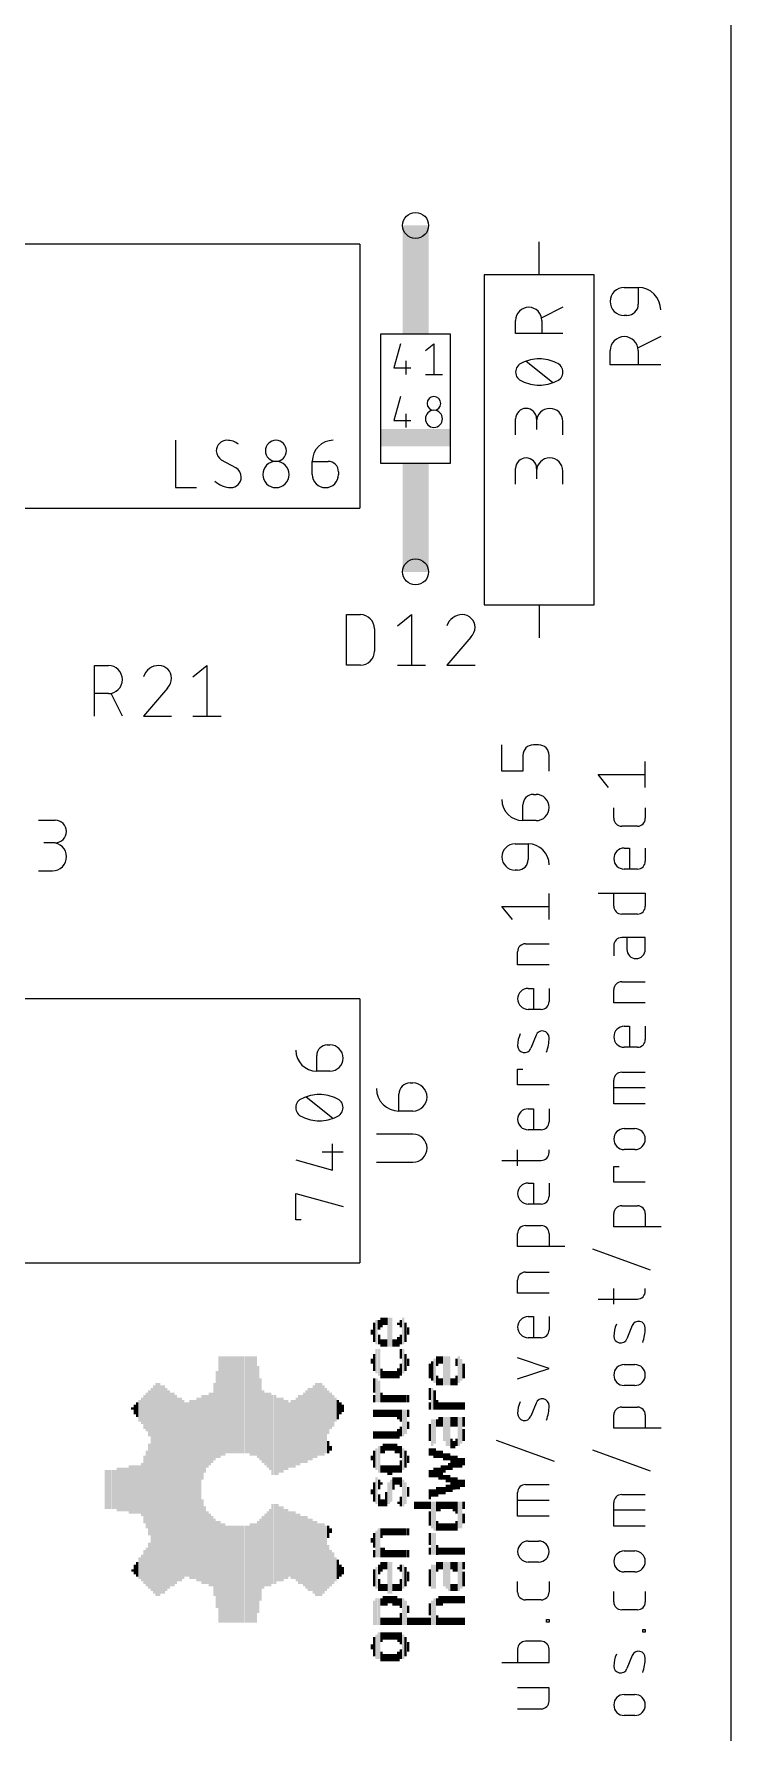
# Model space of a CAD drawing. Extents: x -7 to 100, y -12 to 128.
# Drawn here: x 83.89 to 100, y 20.33 to 59.54 of the extents above; entities that cross this region are included whole.
import ezdxf

# ---------------------------------------------------------------- set-up
doc = ezdxf.new("R2010")
doc.units = 0
for name, color, linetype in [('20', 30, 'CONTINUOUS'), ('21', 253, 'CONTINUOUS'), ('25', 253, 'CONTINUOUS'), ('51', 253, 'CONTINUOUS')]:
    doc.layers.add(name, color=color, linetype=linetype)

# ---------------------------------------------------------------- blocks, each defined once
blk = doc.blocks.new('RECT')
blk.add_solid([(-0.5, -0.5), (0.5, -0.5), (-0.5, 0.5), (0.5, 0.5)])

msp = doc.modelspace()

# ---------------------------------------------------------------- linework, layer by layer
at = {"layer": '20'}
msp.add_line((100, 0), (100, 100), dxfattribs=at)
at = {"layer": '21'}
for p, q in [((91.422, 54.688), (72.118, 54.688)), ((91.422, 54.688), (91.422, 48.592)), ((95.5675, 53.975), (95.5675, 54.737)), ((94.2975, 53.975), (94.2975, 46.355)), ((96.8375, 53.975), (94.2975, 53.975)), ((96.8375, 46.355), (96.8375, 53.975)), ((96.1136, 53.2266), (95.6282, 52.9839)), ((91.91, 49.6175), (91.91, 52.6175)), ((91.91, 52.6175), (93.51, 52.6175)), ((93.51, 52.6175), (93.51, 49.6175)), ((95.0214, 52.6199), (95.0214, 52.9233)), ((96.1136, 52.6199), (95.0214, 52.6199)), ((95.6282, 52.9233), (95.6282, 52.6199)), ((92.3632, 52.3843), (92.2052, 51.8312)), ((92.9367, 52.2263), (93.1343, 52.3843)), ((93.1343, 52.3843), (93.1343, 51.6731)), ((92.2052, 51.8312), (92.6003, 51.8312)), ((92.4818, 51.9892), (92.4818, 51.6731)), ((95.8709, 51.4893), (95.2641, 51.9748)), ((92.9367, 51.6731), (93.3318, 51.6731)), ((92.3632, 51.1651), (92.2052, 50.612)), ((92.2052, 50.612), (92.6003, 50.612)), ((92.4818, 50.77), (92.4818, 50.4539)), ((95.0214, 50.2857), (95.0214, 50.6497)), ((95.5068, 50.6497), (95.5068, 50.407)), ((96.1136, 50.2857), (96.1136, 50.589)), ((87.1633, 50.1555), (87.1633, 49.0633)), ((88.56, 49.5184), (88.2263, 49.7004)), ((90.3225, 49.6701), (90.6865, 49.6701)), ((90.3225, 49.3667), (90.3225, 49.6701)), ((90.9292, 49.4273), (90.9292, 49.3667)), ((93.51, 49.6175), (91.91, 49.6175)), ((95.0214, 49.1427), (95.0214, 49.5067)), ((95.5068, 49.5067), (95.5068, 49.264)), ((96.1136, 49.1427), (96.1136, 49.446)), ((87.1633, 49.0633), (87.6487, 49.0633)), ((72.118, 48.592), (91.422, 48.592)), ((94.2975, 46.355), (96.8375, 46.355)), ((95.5675, 46.355), (95.5675, 45.593)), ((94.7039, 42.516), (94.7039, 43.1228)), ((95.1893, 42.8801), (95.1893, 42.516)), ((95.5534, 43.1228), (95.432, 43.1228)), ((95.7961, 42.516), (95.7961, 42.8801)), ((95.1893, 42.516), (94.7039, 42.516)), ((97.1691, 42.135), (96.9264, 42.4384)), ((96.9264, 42.4384), (98.0186, 42.4384)), ((98.0186, 42.135), (98.0186, 42.7418)), ((95.432, 41.9798), (95.4927, 41.9798)), ((95.1893, 41.373), (95.1893, 41.7371)), ((97.2905, 41.427), (97.2905, 41.6697)), ((98.0186, 41.6697), (98.0186, 41.427)), ((95.4927, 41.373), (95.1893, 41.373)), ((97.8366, 41.245), (97.4725, 41.245)), ((95.0073, 40.8368), (95.3107, 40.8368)), ((95.3107, 40.8368), (95.3107, 40.4727)), ((97.5332, 40.738), (97.6545, 40.738)), ((97.6545, 40.738), (97.6545, 40.2526)), ((98.0186, 40.738), (98.0186, 40.4346)), ((95.068, 40.23), (95.0073, 40.23)), ((97.8366, 40.2526), (97.5332, 40.2526)), ((95.7961, 39.087), (95.7961, 39.6938)), ((96.9264, 39.7012), (98.0186, 39.7012)), ((97.2905, 39.3978), (97.2905, 39.7012)), ((98.0186, 39.7012), (98.0186, 39.3978)), ((94.9466, 39.087), (94.7039, 39.3904)), ((94.7039, 39.3904), (95.7961, 39.3904)), ((97.8366, 39.2158), (97.4725, 39.2158)), ((95.25, 38.5282), (95.7961, 38.5282)), ((97.2905, 38.4905), (97.2905, 38.2478)), ((98.0186, 38.6725), (97.4725, 38.6725)), ((97.5939, 38.6725), (97.5939, 38.3995)), ((98.0186, 38.3995), (98.0186, 38.6725)), ((95.068, 38.0428), (95.068, 38.3462)), ((95.7961, 38.0428), (95.068, 38.0428)), ((97.4725, 37.6519), (98.0186, 37.6519)), ((91.422, 37.258), (72.118, 37.258)), ((91.422, 37.258), (91.422, 31.162)), ((95.3107, 37.4995), (95.432, 37.4995)), ((95.432, 37.4995), (95.432, 37.0141)), ((95.7961, 37.4995), (95.7961, 37.1961)), ((97.2905, 37.1665), (97.2905, 37.4699)), ((95.6141, 37.0141), (95.3107, 37.0141)), ((98.0186, 37.1665), (97.2905, 37.1665)), ((97.5332, 36.6232), (97.6545, 36.6232)), ((97.6545, 36.6232), (97.6545, 36.1378)), ((98.0186, 36.6232), (98.0186, 36.3198)), ((90.6695, 36.1922), (90.7302, 36.1922)), ((95.4927, 36.4179), (95.3714, 36.1145)), ((97.8366, 36.1378), (97.5332, 36.1378)), ((90.4268, 35.5854), (90.4268, 35.9495)), ((90.7302, 35.5854), (90.4268, 35.5854)), ((95.068, 35.2706), (95.068, 35.6347)), ((95.068, 35.6347), (95.1893, 35.6347)), ((97.2905, 34.8353), (97.2905, 35.3814)), ((97.4725, 35.5635), (98.0186, 35.5635)), ((90.7909, 34.5031), (90.1841, 34.9885)), ((95.7961, 35.2706), (95.068, 35.2706)), ((98.0186, 35.1994), (97.2905, 35.1994)), ((95.3107, 34.7182), (95.432, 34.7182)), ((95.432, 34.7182), (95.432, 34.2328)), ((95.7961, 34.7182), (95.7961, 34.4148)), ((98.0186, 34.8353), (97.2905, 34.8353)), ((95.6141, 34.2328), (95.3107, 34.2328)), ((97.5332, 34.261), (97.7759, 34.261)), ((90.7909, 33.2994), (90.7909, 33.9062)), ((95.068, 33.4045), (95.068, 33.7685)), ((95.7961, 33.7079), (95.7961, 33.7685)), ((97.7759, 33.7756), (97.5332, 33.7756)), ((89.9414, 33.5421), (90.7909, 33.2994)), ((90.5482, 33.7241), (91.0336, 33.7241)), ((94.7039, 33.5258), (95.6141, 33.5258)), ((97.2905, 33.0227), (97.2905, 33.3868)), ((97.2905, 33.3868), (97.4118, 33.3868)), ((95.3107, 33.0037), (95.432, 33.0037)), ((95.432, 33.0037), (95.432, 32.5183)), ((95.7961, 33.0037), (95.7961, 32.7003)), ((98.0186, 33.0227), (97.2905, 33.0227)), ((89.9414, 32.1564), (89.9414, 32.7632)), ((89.9414, 32.7632), (91.0336, 32.4598)), ((90.0628, 32.1564), (89.9414, 32.1564)), ((95.6141, 32.5183), (95.3107, 32.5183)), ((97.2905, 31.993), (97.2905, 32.2964)), ((97.4725, 32.4784), (97.8366, 32.4784)), ((98.0186, 32.2964), (98.0186, 31.993)), ((95.068, 31.5358), (95.068, 31.8392)), ((95.25, 32.0212), (95.6141, 32.0212)), ((95.7961, 31.8392), (95.7961, 31.5358)), ((98.3827, 31.993), (97.2905, 31.993)), ((96.1602, 31.5358), (95.068, 31.5358)), ((98.14, 30.9943), (96.805, 31.4797)), ((72.118, 31.162), (91.422, 31.162)), ((95.068, 30.4609), (95.068, 30.7643)), ((95.25, 30.9463), (95.7961, 30.9463)), ((95.7961, 30.4609), (95.068, 30.4609)), ((96.9264, 30.3254), (97.8366, 30.3254)), ((97.2905, 30.2041), (97.2905, 30.5682)), ((98.0186, 30.5075), (98.0186, 30.5682)), ((95.3107, 29.9176), (95.432, 29.9176)), ((95.432, 29.9176), (95.432, 29.4322)), ((95.7961, 29.9176), (95.7961, 29.6142)), ((95.6141, 29.4322), (95.3107, 29.4322)), ((97.7152, 29.7123), (97.5939, 29.4089)), ((95.7961, 28.7224), (95.068, 28.9651)), ((95.068, 28.4797), (95.7961, 28.7224)), ((97.5332, 28.8127), (97.7759, 28.8127)), ((97.7759, 28.3273), (97.5332, 28.3273)), ((95.4927, 27.9216), (95.3714, 27.6182)), ((97.2905, 27.3448), (97.2905, 27.6482)), ((97.4725, 27.8302), (97.8366, 27.8302)), ((98.0186, 27.6482), (98.0186, 27.3448)), ((95.9175, 26.5747), (94.5825, 27.0601)), ((98.3827, 27.3448), (97.2905, 27.3448)), ((98.14, 26.3461), (96.805, 26.8315)), ((95.25, 26.0385), (95.7961, 26.0385)), ((95.068, 25.3104), (95.068, 25.8565)), ((95.7961, 25.6744), (95.068, 25.6744)), ((97.2905, 25.0818), (97.2905, 25.6279)), ((97.4725, 25.8099), (98.0186, 25.8099)), ((95.7961, 25.3104), (95.068, 25.3104)), ((98.0186, 25.4458), (97.2905, 25.4458)), ((95.3107, 24.736), (95.5534, 24.736)), ((98.0186, 25.0818), (97.2905, 25.0818)), ((97.5332, 24.5074), (97.7759, 24.5074)), ((95.5534, 24.2506), (95.3107, 24.2506)), ((97.7759, 24.022), (97.5332, 24.022)), ((95.068, 23.5582), (95.068, 23.8009)), ((95.7961, 23.8009), (95.7961, 23.5582)), ((97.2905, 23.3296), (97.2905, 23.5723)), ((98.0186, 23.5723), (98.0186, 23.3296)), ((95.6141, 23.3761), (95.25, 23.3761)), ((97.8366, 23.1476), (97.4725, 23.1476)), ((95.7354, 22.8628), (95.7354, 22.9235)), ((95.7354, 22.9235), (95.7961, 22.9235)), ((95.7961, 22.8628), (95.7354, 22.8628)), ((95.7961, 22.9235), (95.7961, 22.8628)), ((95.6141, 22.42), (95.25, 22.42)), ((97.9579, 22.6342), (97.9579, 22.6949)), ((97.9579, 22.6949), (98.0186, 22.6949)), ((98.0186, 22.6342), (97.9579, 22.6342)), ((98.0186, 22.6949), (98.0186, 22.6342)), ((95.068, 22.238), (95.068, 21.9346)), ((95.7961, 21.9346), (95.7961, 22.238)), ((97.7152, 22.0923), (97.5939, 21.7889)), ((94.7039, 21.9346), (95.7961, 21.9346)), ((95.7961, 21.3451), (95.068, 21.3451)), ((95.7961, 21.0418), (95.7961, 21.3451)), ((97.5332, 21.1928), (97.7759, 21.1928)), ((95.068, 20.8597), (95.6141, 20.8597)), ((97.7759, 20.7073), (97.5332, 20.7073))]:
    msp.add_line(p, q, dxfattribs=at)
for centre, radius, start, end in [((95.3248, 52.9233), 0.3034, 0, 180), ((95.2459, 51.732), 0.2245, 108.9229, 180), ((95.5675, 51.1354), 0.9001, 90.0001, 115.989), ((95.5675, 51.1354), 0.9001, 64.0111, 90), ((95.8891, 51.732), 0.2245, 359.9998, 71.0754), ((95.2459, 51.732), 0.2245, 180, 251.0763), ((95.5675, 52.3287), 0.9001, 244.011, 269.9999), ((95.5675, 52.3287), 0.9001, 270, 295.9889), ((95.8891, 51.732), 0.2245, 288.925, 359.9998), ((93.1343, 51.0071), 0.158, 0, 180), ((93.1343, 51.0071), 0.158, 180, 0), ((93.1343, 50.6515), 0.1976, 0, 180), ((93.1343, 50.6515), 0.1976, 180, 0), ((95.2641, 50.6497), 0.2427, 0, 180), ((95.8102, 50.589), 0.3034, 0, 180), ((88.3476, 49.9128), 0.2427, 90, 180), ((88.3514, 49.9128), 0.2465, 180, 239.4894), ((88.3476, 49.7004), 0.4551, 53.1293, 90), ((89.4829, 49.9128), 0.2427, 0, 180), ((89.4829, 49.9128), 0.2427, 180, 0), ((90.8079, 49.6701), 0.4854, 90.0004, 180), ((88.4348, 49.306), 0.2465, 359.9998, 59.4891), ((89.4829, 49.3667), 0.3034, 0, 180), ((90.6865, 49.4273), 0.2427, 0, 90), ((95.2641, 49.5067), 0.2427, 0, 180), ((95.8102, 49.446), 0.3034, 0, 180), ((88.4386, 49.576), 0.5127, 224.7598, 270.0005), ((88.4386, 49.306), 0.2427, 270.0007, 360), ((89.4829, 49.3667), 0.3034, 180, 0), ((90.6259, 49.3667), 0.3034, 180, 0), ((95.432, 42.8801), 0.2427, 90, 179.9993), ((95.5534, 42.8801), 0.2427, 0, 90), ((95.432, 41.7371), 0.2427, 89.9993, 180), ((95.4927, 41.6764), 0.3034, 270, 90), ((95.1893, 41.8584), 0.4854, 180.0004, 270), ((97.4725, 41.427), 0.182, 180, 270), ((97.8366, 41.427), 0.182, 270, 0), ((95.0073, 40.5334), 0.3034, 90, 270), ((95.3107, 40.3514), 0.4854, 0, 90), ((95.068, 40.4727), 0.2427, 270.0007, 360), ((97.5332, 40.4953), 0.2427, 90, 270), ((97.8366, 40.4346), 0.182, 270, 0), ((97.4725, 39.3978), 0.182, 180, 270), ((97.8366, 39.3978), 0.182, 270, 0), ((95.25, 38.3462), 0.182, 90.001, 180), ((97.4725, 38.4905), 0.182, 90, 180), ((97.8062, 38.3995), 0.2124, 180, 0), ((97.4725, 37.4699), 0.182, 90.001, 180), ((95.3107, 37.2568), 0.2427, 90, 270), ((95.6141, 37.1961), 0.182, 270, 0), ((95.6388, 36.3595), 0.1573, 359.1817, 158.1982), ((97.5332, 36.3805), 0.2427, 90, 270), ((90.6695, 35.9495), 0.2427, 89.9993, 180), ((90.7302, 35.8888), 0.3034, 270, 90), ((95.7569, 36.1653), 0.6891, 155.7605, 179.1817), ((95.2253, 36.1729), 0.1573, 179.1817, 338.1982), ((94.7671, 36.3719), 1.0291, 340.2096, 359.1816), ((97.8366, 36.3198), 0.182, 270, 0), ((90.4268, 36.0708), 0.4854, 180.0004, 270), ((97.4725, 35.3814), 0.182, 90, 180), ((90.1659, 34.7458), 0.2245, 108.9229, 180), ((90.4875, 34.1491), 0.9001, 90.0001, 115.989), ((90.4875, 34.1491), 0.9001, 64.0111, 90), ((90.8091, 34.7458), 0.2245, 359.9998, 71.0754), ((90.1659, 34.7458), 0.2245, 180, 251.0763), ((90.4875, 35.3425), 0.9001, 244.011, 269.9999), ((90.4875, 35.3425), 0.9001, 270, 295.9889), ((90.8091, 34.7458), 0.2245, 288.925, 359.9998), ((95.3107, 34.4755), 0.2427, 90, 270), ((95.6141, 34.4148), 0.182, 270, 0), ((97.5332, 34.0183), 0.2427, 90, 270), ((97.7759, 34.0183), 0.2427, 270, 90), ((95.6141, 33.7079), 0.182, 270, 0.001), ((95.3107, 32.761), 0.2427, 90, 270), ((95.6141, 32.7003), 0.182, 270, 0), ((97.4725, 32.2964), 0.182, 90.001, 180), ((97.8366, 32.2964), 0.182, 0, 90), ((95.25, 31.8392), 0.182, 90.001, 180), ((95.6141, 31.8392), 0.182, 0, 90), ((95.25, 30.7643), 0.182, 90.001, 180), ((97.8366, 30.5075), 0.182, 270, 0.001), ((95.3107, 29.6749), 0.2427, 90, 270), ((97.8613, 29.6539), 0.1573, 359.1817, 158.1982), ((95.6141, 29.6142), 0.182, 270, 0), ((97.9794, 29.4598), 0.6891, 155.7605, 179.1817), ((97.4478, 29.4674), 0.1573, 179.1817, 338.1982), ((96.9896, 29.6663), 1.0291, 340.2096, 359.1816), ((97.5332, 28.57), 0.2427, 90, 270), ((97.7759, 28.57), 0.2427, 270, 90), ((95.7569, 27.6691), 0.6891, 155.7605, 179.1817), ((95.6388, 27.8632), 0.1573, 359.1817, 158.1982), ((94.7671, 27.8756), 1.0291, 340.2096, 359.1816), ((95.2253, 27.6767), 0.1573, 179.1817, 338.1982), ((97.4725, 27.6482), 0.182, 90.001, 180), ((97.8366, 27.6482), 0.182, 0, 90), ((95.25, 25.8565), 0.182, 90, 180), ((97.4725, 25.6279), 0.182, 90, 180), ((95.3107, 24.4933), 0.2427, 90, 270), ((95.5534, 24.4933), 0.2427, 270, 90), ((97.5332, 24.2647), 0.2427, 90, 270), ((97.7759, 24.2647), 0.2427, 270, 90), ((95.25, 23.5582), 0.182, 180, 270), ((95.6141, 23.5582), 0.182, 270, 0), ((97.4725, 23.3296), 0.182, 180, 270), ((97.8366, 23.3296), 0.182, 270, 0), ((95.25, 22.238), 0.182, 90, 180), ((95.6141, 22.238), 0.182, 0, 90), ((97.9794, 21.8398), 0.6891, 155.7605, 179.1817), ((97.8613, 22.0339), 0.1573, 359.1817, 158.1982), ((96.9896, 22.0464), 1.0291, 340.2096, 359.1816), ((97.4478, 21.8474), 0.1573, 179.1817, 338.1982), ((97.5332, 20.95), 0.2427, 90, 270), ((97.7759, 20.95), 0.2427, 270, 90), ((95.6141, 21.0418), 0.182, 270, 0)]:
    msp.add_arc(centre, radius, start, end, dxfattribs=at)
at = {"layer": '25'}
for p, q in [((97.5304, 53.6861), (97.8549, 53.6861)), ((97.8549, 53.6861), (97.8549, 53.2966)), ((97.5953, 53.037), (97.5304, 53.037)), ((98.3742, 52.5504), (97.8549, 52.2908)), ((97.2058, 51.9013), (97.2058, 52.2259)), ((97.8549, 52.2259), (97.8549, 51.9013)), ((98.3742, 51.9013), (97.2058, 51.9013)), ((91.1098, 44.9612), (91.1098, 46.1296)), ((91.1098, 46.1296), (91.4344, 46.1296)), ((92.2909, 45.8699), (92.6155, 46.1296)), ((92.6155, 46.1296), (92.6155, 44.9612)), ((91.7589, 45.805), (91.7589, 45.2857)), ((93.9856, 45.6103), (93.4339, 44.9612)), ((85.2865, 43.7864), (85.2865, 44.9548)), ((85.2865, 44.9548), (85.611, 44.9548)), ((87.5651, 44.6952), (87.8896, 44.9548)), ((87.8896, 44.9548), (87.8896, 43.7864)), ((91.4344, 44.9612), (91.1098, 44.9612)), ((92.2909, 44.9612), (92.94, 44.9612)), ((93.4339, 44.9612), (94.083, 44.9612)), ((86.9738, 44.4355), (86.4221, 43.7864)), ((85.611, 44.3057), (85.2865, 44.3057)), ((85.9356, 43.7864), (85.6759, 44.3057)), ((86.4221, 43.7864), (87.0712, 43.7864)), ((87.5651, 43.7864), (88.2142, 43.7864)), ((83.9932, 41.383), (84.3827, 41.383)), ((84.3827, 40.8637), (84.123, 40.8637)), ((83.9932, 40.2146), (84.3178, 40.2146)), ((92.5847, 35.3148), (92.6496, 35.3148)), ((92.325, 34.6657), (92.325, 35.0552)), ((92.6496, 34.6657), (92.325, 34.6657)), ((92.6496, 34.1337), (91.8058, 34.1337)), ((91.8058, 33.4846), (92.6496, 33.4846))]:
    msp.add_line(p, q, dxfattribs=at)
for centre, radius, start, end in [((97.5304, 53.3615), 0.3246, 90, 270), ((97.8549, 53.1668), 0.5193, 0, 90), ((97.5953, 53.2966), 0.2596, 270, 0), ((97.5304, 52.2259), 0.3246, 0, 180), ((91.4344, 45.805), 0.3246, 0, 90), ((93.7909, 45.7543), 0.3753, 90.0001, 162.0549), ((93.7909, 45.8375), 0.2921, 0, 90), ((93.7693, 45.8375), 0.3138, 313.604, 359.9996), ((91.4344, 45.2857), 0.3246, 269.9994, 0), ((85.611, 44.6303), 0.3246, 270, 90), ((86.7791, 44.5796), 0.3753, 90.0001, 162.0549), ((86.7791, 44.6627), 0.2921, 0, 90), ((86.7575, 44.6627), 0.3138, 313.604, 359.9996), ((84.3827, 41.1233), 0.2596, 270, 90), ((84.3178, 40.5391), 0.3246, 270, 90), ((92.5847, 35.0552), 0.2596, 90, 180), ((92.6496, 34.9903), 0.3246, 270, 90), ((92.325, 35.185), 0.5193, 180.0007, 270), ((92.6496, 33.8092), 0.3246, 270, 90)]:
    msp.add_arc(centre, radius, start, end, dxfattribs=at)
at = {"layer": '51'}
for centre in [(92.71, 55.1175), (92.71, 47.1175)]:
    msp.add_circle(centre, 0.3, dxfattribs=at)

# ---------------------------------------------------------------- block references
at = {"layer": '21'}
for p, xscale, yscale, rotation in [((92.71, 53.5175), 1.8, 0.6, 270), ((92.71, 50.2175), 0.4, 1.6, 270), ((92.71, 48.7175), 1.8, 0.6, 270), ((91.8094, 29.5584), 0.5588, 0.0559, 90), ((91.8652, 29.7265), 0.2235, 0.0559, 90), ((91.9211, 29.7819), 0.2235, 0.0559, 90), ((91.9772, 29.8101), 0.1676, 0.0559, 90), ((92.0331, 29.8101), 0.1676, 0.0559, 90), ((92.0885, 29.5587), 0.6706, 0.0559, 90), ((92.1446, 29.5589), 0.6706, 0.0559, 90), ((92.3679, 29.7543), 0.1676, 0.0559, 90), ((92.424, 29.5868), 0.6147, 0.0559, 90), ((91.6975, 29.5589), 0.1118, 0.0559, 90), ((91.7534, 29.5589), 0.447, 0.0559, 90), ((91.8655, 29.391), 0.2235, 0.0559, 90), ((92.3122, 29.7545), 0.0559, 0.0559, 90), ((92.3122, 29.3354), 0.2235, 0.0559, 90), ((92.3682, 29.3908), 0.2235, 0.0559, 90), ((92.4796, 29.5587), 0.447, 0.0559, 90), ((92.5357, 29.5868), 0.1676, 0.0559, 90), ((91.7534, 28.8604), 0.3912, 0.0559, 90), ((91.8094, 28.8878), 0.5588, 0.0559, 90), ((91.8655, 28.8601), 0.6147, 0.0559, 90), ((91.9208, 29.3072), 0.1676, 0.0559, 90), ((91.9769, 29.3074), 0.1676, 0.0559, 90), ((92.0328, 29.3074), 0.1676, 0.0559, 90), ((92.2002, 29.3072), 0.1676, 0.0559, 90), ((92.2563, 29.3074), 0.1676, 0.0559, 90), ((92.3679, 29.0558), 0.2235, 0.0559, 90), ((92.4243, 28.8881), 0.5588, 0.0559, 90), ((92.4796, 28.8602), 0.3912, 0.0559, 90), ((88.1212, 27.659), 2.0117, 0.0559, 90), ((88.1769, 27.8264), 2.347, 0.0559, 90), ((88.2332, 27.8543), 2.2911, 0.0559, 90), ((88.2889, 27.8541), 2.2911, 0.0559, 90), ((88.345, 27.8822), 2.2352, 0.0559, 90), ((88.4009, 27.8822), 2.2352, 0.0559, 90), ((88.4566, 27.882), 2.2352, 0.0559, 90), ((88.5127, 27.8822), 2.2352, 0.0559, 90), ((88.5683, 27.882), 2.2352, 0.0559, 90), ((88.6244, 27.8822), 2.2352, 0.0559, 90), ((88.6803, 27.8822), 2.2352, 0.0559, 90), ((88.736, 27.882), 2.2352, 0.0559, 90), ((88.7921, 27.8822), 2.2352, 0.0559, 90), ((88.8477, 27.882), 2.2352, 0.0559, 90), ((88.9038, 27.8543), 2.2911, 0.0559, 90), ((88.9597, 27.8543), 2.2911, 0.0559, 90), ((89.0154, 27.8541), 2.2911, 0.0559, 90), ((89.0714, 27.7146), 2.1234, 0.0559, 90), ((91.6975, 28.8883), 0.1118, 0.0559, 90), ((91.9208, 28.6087), 0.2235, 0.0559, 90), ((91.9769, 28.581), 0.1676, 0.0559, 90), ((92.0328, 28.581), 0.1676, 0.0559, 90), ((92.0885, 28.5808), 0.1676, 0.0559, 90), ((92.1446, 28.581), 0.1676, 0.0559, 90), ((92.2002, 28.5808), 0.1676, 0.0559, 90), ((92.2563, 28.581), 0.1676, 0.0559, 90), ((92.3122, 28.6089), 0.2235, 0.0559, 90), ((92.3682, 28.6923), 0.2794, 0.0559, 90), ((92.5357, 28.8604), 0.1676, 0.0559, 90), ((93.0387, 28.6643), 0.3353, 0.0559, 90), ((93.0945, 28.6648), 0.447, 0.0559, 90), ((93.1507, 28.6645), 0.5588, 0.0559, 90), ((93.2061, 28.8881), 0.2235, 0.0559, 90), ((93.2622, 28.9163), 0.1676, 0.0559, 90), ((93.3178, 28.9161), 0.1676, 0.0559, 90), ((93.3739, 28.6648), 0.6706, 0.0559, 90), ((93.4298, 28.6648), 0.6706, 0.0559, 90), ((93.4855, 28.6646), 0.6706, 0.0559, 90), ((93.6533, 28.8604), 0.1676, 0.0559, 90), ((93.7095, 28.6925), 0.6147, 0.0559, 90), ((93.7652, 28.6923), 0.5029, 0.0559, 90), ((93.8213, 28.6645), 0.3353, 0.0559, 90), ((86.6125, 25.9262), 4.6939, 0.0559, 90), ((86.6686, 25.9264), 4.8057, 0.0559, 90), ((86.7242, 25.9267), 4.9174, 0.0559, 90), ((86.7799, 25.9265), 4.9174, 0.0559, 90), ((86.8363, 25.9264), 4.8057, 0.0559, 90), ((86.8919, 25.9262), 4.8057, 0.0559, 90), ((86.948, 25.9264), 4.6939, 0.0559, 90), ((88.0653, 27.4913), 1.7882, 0.0559, 90), ((89.1271, 27.5467), 1.8999, 0.0559, 90), ((90.2447, 27.435), 1.6764, 0.0559, 90), ((90.3008, 27.4352), 1.6764, 0.0559, 90), ((90.3567, 27.4911), 1.6764, 0.0559, 90), ((90.4121, 27.5191), 1.7323, 0.0559, 90), ((90.4685, 27.5469), 1.6764, 0.0559, 90), ((90.5241, 27.5467), 1.6764, 0.0559, 90), ((90.5799, 27.5193), 1.6205, 0.0559, 90), ((90.6358, 27.5193), 1.5088, 0.0559, 90), ((91.7534, 28.3295), 0.3353, 0.0559, 90), ((91.8094, 28.2173), 0.5588, 0.0559, 90), ((91.8652, 28.1898), 0.5029, 0.0559, 90), ((93.0387, 28.1335), 0.2794, 0.0559, 90), ((93.0948, 28.0219), 0.5029, 0.0559, 90), ((93.2064, 28.4408), 0.2235, 0.0559, 90), ((93.2625, 28.4131), 0.1676, 0.0559, 90), ((93.3181, 28.4129), 0.1676, 0.0559, 90), ((93.5419, 28.4131), 0.1676, 0.0559, 90), ((93.5975, 28.4129), 0.1676, 0.0559, 90), ((93.6536, 28.441), 0.2235, 0.0559, 90), ((86.2211, 27.7705), 0.2235, 0.0559, 90), ((86.2772, 27.7707), 0.3353, 0.0559, 90), ((86.3331, 27.7423), 0.5029, 0.0559, 90), ((86.3892, 27.7425), 0.6147, 0.0559, 90), ((86.4451, 27.7146), 0.7823, 0.0559, 90), ((86.5008, 27.7144), 0.8941, 0.0559, 90), ((86.5568, 27.6866), 1.0617, 0.0559, 90), ((87.0036, 25.9267), 4.5822, 0.0559, 90), ((87.0596, 25.9262), 4.4704, 0.0559, 90), ((87.1157, 25.9264), 4.4704, 0.0559, 90), ((87.171, 25.9265), 4.3586, 0.0559, 90), ((87.2274, 25.9264), 4.2469, 0.0559, 90), ((87.2833, 25.9264), 4.2469, 0.0559, 90), ((87.339, 25.9262), 4.1351, 0.0559, 90), ((87.3948, 25.9267), 4.0234, 0.0559, 90), ((87.4504, 25.9265), 4.0234, 0.0559, 90), ((87.5068, 25.9264), 4.1351, 0.0559, 90), ((87.5627, 25.9264), 4.1351, 0.0559, 90), ((87.6184, 25.9262), 4.1351, 0.0559, 90), ((87.6745, 25.9264), 4.2469, 0.0559, 90), ((87.7301, 25.9262), 4.2469, 0.0559, 90), ((87.7862, 27.1278), 1.9558, 0.0559, 90), ((87.8418, 27.2119), 1.7882, 0.0559, 90), ((87.8978, 27.2673), 1.6764, 0.0559, 90), ((87.9539, 27.3234), 1.6764, 0.0559, 90), ((88.0092, 27.3514), 1.6205, 0.0559, 90), ((89.1832, 27.3793), 1.6764, 0.0559, 90), ((89.2391, 27.3234), 1.6764, 0.0559, 90), ((89.2948, 27.2953), 1.7323, 0.0559, 90), ((89.3506, 27.2678), 1.7882, 0.0559, 90), ((89.4062, 27.1838), 1.844, 0.0559, 90), ((89.4623, 27.184), 1.844, 0.0559, 90), ((89.5185, 27.1558), 1.7882, 0.0559, 90), ((89.5742, 27.1835), 1.7323, 0.0559, 90), ((89.6303, 27.1837), 1.7323, 0.0559, 90), ((89.6859, 27.1835), 1.6205, 0.0559, 90), ((89.742, 27.1837), 1.6205, 0.0559, 90), ((89.7976, 27.184), 1.5088, 0.0559, 90), ((89.8533, 27.2117), 1.5646, 0.0559, 90), ((89.9094, 27.2119), 1.5646, 0.0559, 90), ((89.965, 27.2676), 1.5646, 0.0559, 90), ((90.0214, 27.2955), 1.6205, 0.0559, 90), ((90.077, 27.3237), 1.5646, 0.0559, 90), ((90.1327, 27.3514), 1.6205, 0.0559, 90), ((90.1891, 27.3793), 1.6764, 0.0559, 90), ((90.6918, 27.7144), 1.0058, 0.0559, 90), ((90.7478, 27.7425), 0.8382, 0.0559, 90), ((90.8032, 27.7426), 0.7264, 0.0559, 90), ((90.8596, 27.7705), 0.5588, 0.0559, 90), ((90.9152, 27.7707), 0.447, 0.0559, 90), ((90.9712, 27.7982), 0.2794, 0.0559, 90), ((91.027, 27.7987), 0.1676, 0.0559, 90), ((91.7534, 28.0222), 0.1676, 0.0559, 90), ((91.9208, 28.0499), 0.2235, 0.0559, 90), ((91.9769, 28.0222), 0.1676, 0.0559, 90), ((92.0328, 28.0222), 0.1676, 0.0559, 90), ((92.0885, 28.022), 0.1676, 0.0559, 90), ((92.1446, 28.0222), 0.1676, 0.0559, 90), ((92.2002, 28.022), 0.1676, 0.0559, 90), ((92.2563, 28.0222), 0.1676, 0.0559, 90), ((92.3122, 28.0222), 0.1676, 0.0559, 90), ((92.3679, 28.022), 0.1676, 0.0559, 90), ((92.424, 28.0222), 0.1676, 0.0559, 90), ((92.4796, 28.022), 0.1676, 0.0559, 90), ((92.5357, 28.0222), 0.1676, 0.0559, 90), ((93.0387, 27.8541), 0.1676, 0.0559, 90), ((93.1507, 27.994), 0.447, 0.0559, 90), ((93.2064, 27.882), 0.2235, 0.0559, 90), ((93.2625, 27.8543), 0.1676, 0.0559, 90), ((93.3181, 27.8541), 0.1676, 0.0559, 90), ((93.3742, 27.8543), 0.1676, 0.0559, 90), ((93.4301, 27.8543), 0.1676, 0.0559, 90), ((93.4858, 27.8541), 0.1676, 0.0559, 90), ((93.5419, 27.8543), 0.1676, 0.0559, 90), ((93.5975, 27.8541), 0.1676, 0.0559, 90), ((93.6536, 27.8543), 0.1676, 0.0559, 90), ((93.7095, 27.8543), 0.1676, 0.0559, 90), ((93.7652, 27.8541), 0.1676, 0.0559, 90), ((93.8213, 27.8543), 0.1676, 0.0559, 90), ((86.1654, 27.7987), 0.0559, 0.0559, 90), ((91.7534, 27.6869), 0.1676, 0.0559, 90), ((91.8091, 27.6867), 0.1676, 0.0559, 90), ((91.8652, 27.6869), 0.1676, 0.0559, 90), ((91.9208, 27.6867), 0.1676, 0.0559, 90), ((91.9769, 27.6869), 0.1676, 0.0559, 90), ((92.0328, 27.6869), 0.1676, 0.0559, 90), ((92.0885, 27.6867), 0.1676, 0.0559, 90), ((92.1446, 27.6869), 0.1676, 0.0559, 90), ((92.2002, 27.6867), 0.1676, 0.0559, 90), ((92.2563, 27.6869), 0.1676, 0.0559, 90), ((92.3122, 27.659), 0.2235, 0.0559, 90), ((92.3682, 27.6305), 0.2794, 0.0559, 90), ((92.4243, 27.4631), 0.6147, 0.0559, 90), ((92.4799, 27.4908), 0.5588, 0.0559, 90), ((92.5357, 27.6869), 0.1676, 0.0559, 90), ((92.5357, 27.4075), 0.1676, 0.0559, 90), ((93.0945, 27.2399), 0.6147, 0.0559, 90), ((93.1507, 27.2675), 0.5588, 0.0559, 90), ((93.2061, 27.4632), 0.1676, 0.0559, 90), ((93.2622, 27.4913), 0.2235, 0.0559, 90), ((93.3178, 27.4911), 0.2235, 0.0559, 90), ((93.3742, 27.3234), 0.5588, 0.0559, 90), ((93.4298, 27.2678), 0.6706, 0.0559, 90), ((93.4855, 27.2676), 0.6706, 0.0559, 90), ((93.5416, 27.4913), 0.2235, 0.0559, 90), ((93.5972, 27.4911), 0.2235, 0.0559, 90), ((93.6533, 27.4913), 0.2235, 0.0559, 90), ((93.7092, 27.2678), 0.6706, 0.0559, 90), ((93.7652, 27.2953), 0.6147, 0.0559, 90), ((93.821, 27.4913), 0.2235, 0.0559, 90), ((91.7534, 27.184), 0.1676, 0.0559, 90), ((91.8091, 27.1838), 0.1676, 0.0559, 90), ((91.8652, 27.184), 0.1676, 0.0559, 90), ((91.9208, 27.1838), 0.1676, 0.0559, 90), ((91.9769, 27.184), 0.1676, 0.0559, 90), ((92.0328, 27.184), 0.1676, 0.0559, 90), ((92.0885, 27.1838), 0.1676, 0.0559, 90), ((92.1446, 27.184), 0.1676, 0.0559, 90), ((92.2002, 27.1838), 0.1676, 0.0559, 90), ((92.2563, 27.184), 0.1676, 0.0559, 90), ((92.3122, 27.2119), 0.2235, 0.0559, 90), ((92.3682, 27.2673), 0.2235, 0.0559, 90), ((93.0384, 27.2397), 0.3912, 0.0559, 90), ((93.5419, 26.9881), 0.2235, 0.0559, 90), ((93.6536, 27.0161), 0.1676, 0.0559, 90), ((93.8213, 27.1837), 0.2794, 0.0559, 90), ((86.4448, 25.9267), 1.5646, 0.0559, 90), ((86.5005, 25.9265), 1.7882, 0.0559, 90), ((86.5566, 25.9267), 2.1234, 0.0559, 90), ((90.6918, 26.9041), 0.2794, 0.0559, 90), ((90.7478, 26.8764), 0.1118, 0.0559, 90), ((91.6975, 26.6531), 0.1118, 0.0559, 90), ((91.7534, 26.6252), 0.3912, 0.0559, 90), ((91.8094, 26.6247), 0.5029, 0.0559, 90), ((91.8655, 26.6249), 0.6147, 0.0559, 90), ((91.9208, 26.8485), 0.1676, 0.0559, 90), ((91.9772, 26.8764), 0.2235, 0.0559, 90), ((92.0328, 26.9046), 0.1676, 0.0559, 90), ((92.0885, 26.9044), 0.1676, 0.0559, 90), ((92.1446, 26.9046), 0.1676, 0.0559, 90), ((92.2002, 26.9044), 0.1676, 0.0559, 90), ((92.2566, 26.8764), 0.2235, 0.0559, 90), ((92.3122, 26.8487), 0.1676, 0.0559, 90), ((92.3682, 26.7923), 0.2794, 0.0559, 90), ((92.4243, 26.6249), 0.5029, 0.0559, 90), ((92.4796, 26.625), 0.3912, 0.0559, 90), ((92.5357, 26.6252), 0.1676, 0.0559, 90), ((93.0384, 26.7926), 0.1676, 0.0559, 90), ((93.0945, 26.7928), 0.1676, 0.0559, 90), ((93.1507, 26.7646), 0.2235, 0.0559, 90), ((93.2064, 26.7365), 0.1676, 0.0559, 90), ((93.2625, 26.7367), 0.1676, 0.0559, 90), ((93.3181, 26.7365), 0.1676, 0.0559, 90), ((93.3739, 26.6811), 0.1676, 0.0559, 90), ((93.4298, 26.6811), 0.1676, 0.0559, 90), ((93.4855, 26.6809), 0.1676, 0.0559, 90), ((93.5416, 26.5414), 0.3353, 0.0559, 90), ((93.5972, 26.9603), 0.1676, 0.0559, 90), ((93.5975, 26.5688), 0.2794, 0.0559, 90), ((93.6536, 26.569), 0.2794, 0.0559, 90), ((85.551, 25.9264), 0.8941, 0.0559, 90), ((85.6069, 25.9264), 0.8941, 0.0559, 90), ((85.6626, 25.9262), 0.8941, 0.0559, 90), ((85.7187, 25.9264), 0.8941, 0.0559, 90), ((85.7743, 25.9262), 0.8941, 0.0559, 90), ((85.8301, 25.9267), 1.0058, 0.0559, 90), ((85.886, 25.9267), 1.0058, 0.0559, 90), ((85.9417, 25.9265), 1.0058, 0.0559, 90), ((85.9978, 25.9267), 1.0058, 0.0559, 90), ((86.0534, 25.9265), 1.0058, 0.0559, 90), ((86.1098, 25.9264), 1.1176, 0.0559, 90), ((86.1657, 25.9264), 1.1176, 0.0559, 90), ((86.2214, 25.9262), 1.1176, 0.0559, 90), ((86.2775, 25.9264), 1.1176, 0.0559, 90), ((86.3331, 25.9262), 1.1176, 0.0559, 90), ((86.3889, 25.9267), 1.2294, 0.0559, 90), ((91.9208, 26.4015), 0.1676, 0.0559, 90), ((91.9769, 26.4017), 0.1676, 0.0559, 90), ((92.0328, 26.4017), 0.1676, 0.0559, 90), ((92.0885, 26.3735), 0.2235, 0.0559, 90), ((92.1446, 26.3737), 0.2235, 0.0559, 90), ((92.2002, 26.4015), 0.1676, 0.0559, 90), ((92.2563, 26.4017), 0.1676, 0.0559, 90), ((92.3122, 26.4017), 0.1676, 0.0559, 90), ((92.3682, 26.4571), 0.2794, 0.0559, 90), ((93.0384, 26.2897), 0.1676, 0.0559, 90), ((93.0945, 26.2899), 0.1676, 0.0559, 90), ((93.1507, 26.3176), 0.2235, 0.0559, 90), ((93.2064, 26.3174), 0.2235, 0.0559, 90), ((93.2625, 26.2896), 0.2794, 0.0559, 90), ((93.3181, 26.3174), 0.3353, 0.0559, 90), ((93.3739, 26.4017), 0.1676, 0.0559, 90), ((93.4298, 26.4296), 0.1118, 0.0559, 90), ((93.4858, 26.4571), 0.1676, 0.0559, 90), ((93.7092, 26.5414), 0.2235, 0.0559, 90), ((93.7649, 26.5412), 0.2235, 0.0559, 90), ((93.821, 26.5693), 0.1676, 0.0559, 90), ((91.6975, 25.8708), 0.1118, 0.0559, 90), ((91.7534, 25.8708), 0.447, 0.0559, 90), ((91.8094, 25.8983), 0.6147, 0.0559, 90), ((91.8655, 26.0382), 0.2235, 0.0559, 90), ((91.9211, 26.0659), 0.0559, 0.0559, 90), ((92.0885, 25.8427), 0.5029, 0.0559, 90), ((92.1449, 25.8985), 0.5029, 0.0559, 90), ((92.2005, 26.0659), 0.2794, 0.0559, 90), ((92.2563, 26.1223), 0.1676, 0.0559, 90), ((92.3122, 26.1223), 0.1676, 0.0559, 90), ((92.3679, 26.0941), 0.2235, 0.0559, 90), ((92.424, 25.8429), 0.6147, 0.0559, 90), ((92.4796, 25.8427), 0.5029, 0.0559, 90), ((92.536, 25.8705), 0.2235, 0.0559, 90), ((93.0384, 25.8147), 0.2235, 0.0559, 90), ((93.0945, 25.8429), 0.1676, 0.0559, 90), ((93.1504, 25.8429), 0.1676, 0.0559, 90), ((93.2064, 25.8703), 0.2235, 0.0559, 90), ((93.2625, 25.8985), 0.1676, 0.0559, 90), ((93.3181, 25.8983), 0.1676, 0.0559, 90), ((93.3739, 26.2061), 0.1118, 0.0559, 90), ((93.3742, 25.8985), 0.1676, 0.0559, 90), ((93.4298, 25.9546), 0.1676, 0.0559, 90), ((93.4301, 26.1779), 0.1676, 0.0559, 90), ((93.4855, 25.9544), 0.1676, 0.0559, 90), ((93.4858, 26.1777), 0.1676, 0.0559, 90), ((93.5419, 26.0382), 0.3353, 0.0559, 90), ((93.5975, 26.0659), 0.2794, 0.0559, 90), ((93.6536, 26.0661), 0.2794, 0.0559, 90), ((93.7095, 26.0382), 0.2235, 0.0559, 90), ((93.7649, 26.0662), 0.1676, 0.0559, 90), ((93.821, 26.0664), 0.1676, 0.0559, 90), ((87.7862, 24.725), 1.9558, 0.0559, 90), ((87.8421, 24.6412), 1.7882, 0.0559, 90), ((89.4062, 24.6692), 1.844, 0.0559, 90), ((89.4623, 24.6694), 1.844, 0.0559, 90), ((89.5182, 24.6973), 1.7882, 0.0559, 90), ((89.5742, 24.6689), 1.7323, 0.0559, 90), ((89.6303, 24.6691), 1.7323, 0.0559, 90), ((91.8655, 25.675), 0.2794, 0.0559, 90), ((91.9211, 25.6189), 0.1676, 0.0559, 90), ((91.9772, 25.6191), 0.1676, 0.0559, 90), ((92.0328, 25.7032), 0.3353, 0.0559, 90), ((92.3125, 25.6191), 0.0559, 0.0559, 90), ((92.3682, 25.6468), 0.2235, 0.0559, 90), ((92.7034, 25.5635), 0.1676, 0.0559, 90), ((92.759, 25.5633), 0.1676, 0.0559, 90), ((92.8151, 25.5635), 0.1676, 0.0559, 90), ((92.871, 25.5635), 0.1676, 0.0559, 90), ((92.9267, 25.5633), 0.1676, 0.0559, 90), ((92.9828, 25.5635), 0.1676, 0.0559, 90), ((93.0384, 25.5633), 0.1676, 0.0559, 90), ((93.0948, 25.3397), 0.6147, 0.0559, 90), ((93.1504, 25.312), 0.6706, 0.0559, 90), ((93.2061, 25.5353), 0.2235, 0.0559, 90), ((93.2622, 25.5355), 0.2235, 0.0559, 90), ((93.3178, 25.5633), 0.1676, 0.0559, 90), ((93.3739, 25.5635), 0.1676, 0.0559, 90), ((93.4298, 25.5635), 0.1676, 0.0559, 90), ((93.4855, 25.5633), 0.1676, 0.0559, 90), ((93.5416, 25.5635), 0.1676, 0.0559, 90), ((93.5972, 25.5353), 0.2235, 0.0559, 90), ((93.6536, 25.5073), 0.2794, 0.0559, 90), ((93.7095, 25.3397), 0.6147, 0.0559, 90), ((93.7652, 25.3395), 0.6147, 0.0559, 90), ((93.821, 25.5635), 0.1676, 0.0559, 90), ((87.8978, 24.5851), 1.6764, 0.0559, 90), ((87.9539, 24.5294), 1.6764, 0.0559, 90), ((88.0095, 24.5013), 1.6205, 0.0559, 90), ((88.0656, 24.3618), 1.7882, 0.0559, 90), ((88.1215, 24.1941), 2.0117, 0.0559, 90), ((88.1769, 24.0266), 2.347, 0.0559, 90), ((88.233, 23.9988), 2.2911, 0.0559, 90), ((88.2886, 23.9986), 2.2911, 0.0559, 90), ((88.9035, 23.9988), 2.2911, 0.0559, 90), ((88.9594, 23.9988), 2.2911, 0.0559, 90), ((89.0151, 23.9986), 2.2911, 0.0559, 90), ((89.0712, 24.1385), 2.1234, 0.0559, 90), ((89.1268, 24.306), 1.8999, 0.0559, 90), ((89.1832, 24.4735), 1.6764, 0.0559, 90), ((89.2391, 24.5294), 1.6764, 0.0559, 90), ((89.2945, 24.5574), 1.7323, 0.0559, 90), ((89.3506, 24.5856), 1.7882, 0.0559, 90), ((89.6859, 24.6689), 1.6205, 0.0559, 90), ((89.742, 24.6691), 1.6205, 0.0559, 90), ((89.7976, 24.6694), 1.5088, 0.0559, 90), ((89.8536, 24.641), 1.5646, 0.0559, 90), ((89.9096, 24.6412), 1.5646, 0.0559, 90), ((89.965, 24.5854), 1.5646, 0.0559, 90), ((90.0211, 24.5576), 1.6205, 0.0559, 90), ((90.077, 24.5297), 1.5646, 0.0559, 90), ((90.133, 24.5013), 1.6205, 0.0559, 90), ((90.1891, 24.4735), 1.6764, 0.0559, 90), ((90.2447, 24.4175), 1.6764, 0.0559, 90), ((90.3008, 24.4177), 1.6764, 0.0559, 90), ((90.3567, 24.3618), 1.6764, 0.0559, 90), ((90.4124, 24.3336), 1.7323, 0.0559, 90), ((90.4685, 24.3059), 1.6764, 0.0559, 90), ((90.5241, 24.3057), 1.6764, 0.0559, 90), ((90.5802, 24.3338), 1.6205, 0.0559, 90), ((93.0384, 25.2559), 0.3353, 0.0559, 90), ((93.2064, 25.088), 0.2235, 0.0559, 90), ((93.2625, 25.0603), 0.1676, 0.0559, 90), ((93.3181, 25.0601), 0.1676, 0.0559, 90), ((93.3742, 25.0603), 0.1676, 0.0559, 90), ((93.4301, 25.0603), 0.1676, 0.0559, 90), ((93.4858, 25.0601), 0.1676, 0.0559, 90), ((93.5419, 25.0603), 0.1676, 0.0559, 90), ((93.5975, 25.0601), 0.1676, 0.0559, 90), ((93.6536, 25.0882), 0.2235, 0.0559, 90), ((93.821, 25.2561), 0.2235, 0.0559, 90), ((88.345, 23.9706), 2.2352, 0.0559, 90), ((88.4009, 23.9706), 2.2352, 0.0559, 90), ((88.4566, 23.9704), 2.2352, 0.0559, 90), ((88.5127, 23.9706), 2.2352, 0.0559, 90), ((88.5683, 23.9704), 2.2352, 0.0559, 90), ((88.6244, 23.9706), 2.2352, 0.0559, 90), ((88.6803, 23.9706), 2.2352, 0.0559, 90), ((88.736, 23.9704), 2.2352, 0.0559, 90), ((88.7921, 23.9706), 2.2352, 0.0559, 90), ((88.8477, 23.9704), 2.2352, 0.0559, 90), ((90.6358, 24.3341), 1.5088, 0.0559, 90), ((90.6918, 24.9483), 0.2794, 0.0559, 90), ((90.7476, 24.9767), 0.1118, 0.0559, 90), ((91.6975, 24.7532), 0.1118, 0.0559, 90), ((91.7537, 24.7529), 0.3353, 0.0559, 90), ((91.8094, 24.6689), 0.6147, 0.0559, 90), ((91.8652, 24.6973), 0.6706, 0.0559, 90), ((91.9211, 24.9204), 0.2235, 0.0559, 90), ((91.9769, 24.9488), 0.1676, 0.0559, 90), ((92.0328, 24.9488), 0.1676, 0.0559, 90), ((92.0885, 24.9486), 0.1676, 0.0559, 90), ((92.1446, 24.9488), 0.1676, 0.0559, 90), ((92.2002, 24.9486), 0.1676, 0.0559, 90), ((92.2563, 24.9488), 0.1676, 0.0559, 90), ((92.3122, 24.9488), 0.1676, 0.0559, 90), ((92.3679, 24.9486), 0.1676, 0.0559, 90), ((92.424, 24.9488), 0.1676, 0.0559, 90), ((92.4796, 24.9486), 0.1676, 0.0559, 90), ((92.5357, 24.9488), 0.1676, 0.0559, 90), ((93.0387, 24.7807), 0.2794, 0.0559, 90), ((93.0948, 24.6691), 0.5029, 0.0559, 90), ((93.1507, 24.6691), 0.5029, 0.0559, 90), ((86.3331, 24.1101), 0.5029, 0.0559, 90), ((86.3892, 24.1103), 0.6147, 0.0559, 90), ((86.4448, 24.1385), 0.7823, 0.0559, 90), ((86.5005, 24.1383), 0.8941, 0.0559, 90), ((86.5566, 24.1665), 1.0617, 0.0559, 90), ((90.6915, 24.1383), 1.0058, 0.0559, 90), ((90.7478, 24.1103), 0.8382, 0.0559, 90), ((90.8032, 24.1104), 0.7264, 0.0559, 90), ((90.8596, 24.0824), 0.5588, 0.0559, 90), ((91.7534, 24.4459), 0.1676, 0.0559, 90), ((91.9211, 24.4733), 0.2235, 0.0559, 90), ((91.9772, 24.4735), 0.2235, 0.0559, 90), ((92.0328, 24.4459), 0.1676, 0.0559, 90), ((92.0885, 24.4457), 0.1676, 0.0559, 90), ((92.1446, 24.4459), 0.1676, 0.0559, 90), ((92.2002, 24.4457), 0.1676, 0.0559, 90), ((92.2563, 24.4459), 0.1676, 0.0559, 90), ((92.3122, 24.4459), 0.1676, 0.0559, 90), ((92.3679, 24.4457), 0.1676, 0.0559, 90), ((92.424, 24.4459), 0.1676, 0.0559, 90), ((92.4796, 24.4457), 0.1676, 0.0559, 90), ((92.5357, 24.4459), 0.1676, 0.0559, 90), ((93.0387, 24.5013), 0.1676, 0.0559, 90), ((93.2064, 24.5292), 0.2235, 0.0559, 90), ((93.2625, 24.5015), 0.1676, 0.0559, 90), ((93.3181, 24.5013), 0.1676, 0.0559, 90), ((93.3742, 24.5015), 0.1676, 0.0559, 90), ((93.4301, 24.5015), 0.1676, 0.0559, 90), ((93.4858, 24.5013), 0.1676, 0.0559, 90), ((93.5419, 24.5015), 0.1676, 0.0559, 90), ((93.5975, 24.5013), 0.1676, 0.0559, 90), ((93.6536, 24.5015), 0.1676, 0.0559, 90), ((93.7095, 24.5015), 0.1676, 0.0559, 90), ((93.7652, 24.5013), 0.1676, 0.0559, 90), ((93.8213, 24.5015), 0.1676, 0.0559, 90), ((86.1657, 24.0544), 0.0559, 0.0559, 90), ((86.2214, 24.0822), 0.2235, 0.0559, 90), ((86.2775, 24.0824), 0.3353, 0.0559, 90), ((90.9155, 24.0824), 0.447, 0.0559, 90), ((90.9712, 24.0542), 0.2794, 0.0559, 90), ((91.027, 24.0547), 0.1676, 0.0559, 90), ((91.7534, 23.8871), 0.3912, 0.0559, 90), ((91.8091, 23.8869), 0.5029, 0.0559, 90), ((91.8655, 24.0824), 0.2235, 0.0559, 90), ((91.9208, 24.1383), 0.2235, 0.0559, 90), ((91.9769, 24.1665), 0.1676, 0.0559, 90), ((92.0328, 24.1665), 0.1676, 0.0559, 90), ((92.0885, 23.8869), 0.7264, 0.0559, 90), ((92.1446, 23.8871), 0.7264, 0.0559, 90), ((92.3125, 24.1103), 0.0559, 0.0559, 90), ((92.3679, 24.1104), 0.1676, 0.0559, 90), ((92.4243, 23.9147), 0.5588, 0.0559, 90), ((92.4796, 23.9148), 0.447, 0.0559, 90), ((92.536, 23.9147), 0.2235, 0.0559, 90), ((93.0384, 23.8869), 0.3912, 0.0559, 90), ((93.0948, 23.9147), 0.5588, 0.0559, 90), ((93.1507, 23.9147), 0.5588, 0.0559, 90), ((93.2061, 24.1383), 0.2235, 0.0559, 90), ((93.2622, 24.1665), 0.1676, 0.0559, 90), ((93.3178, 24.1663), 0.1676, 0.0559, 90), ((93.3742, 23.9706), 0.5588, 0.0559, 90), ((93.4301, 23.9427), 0.6147, 0.0559, 90), ((93.4855, 23.9148), 0.6706, 0.0559, 90), ((93.5416, 24.1665), 0.1676, 0.0559, 90), ((93.5972, 24.1383), 0.2235, 0.0559, 90), ((93.6533, 24.1385), 0.2235, 0.0559, 90), ((93.7092, 23.915), 0.6706, 0.0559, 90), ((93.7652, 23.9425), 0.6147, 0.0559, 90), ((93.821, 24.1665), 0.1676, 0.0559, 90), ((93.821, 23.8591), 0.3353, 0.0559, 90), ((91.8655, 23.7192), 0.2794, 0.0559, 90), ((91.9211, 23.6631), 0.1676, 0.0559, 90), ((91.9772, 23.6633), 0.1676, 0.0559, 90), ((92.0331, 23.6633), 0.1676, 0.0559, 90), ((92.2005, 23.6631), 0.1676, 0.0559, 90), ((92.2566, 23.6633), 0.1676, 0.0559, 90), ((92.3125, 23.6633), 0.1676, 0.0559, 90), ((92.3682, 23.7189), 0.2794, 0.0559, 90), ((93.5419, 23.6633), 0.1676, 0.0559, 90), ((93.5975, 23.6631), 0.1676, 0.0559, 90), ((93.6536, 23.6633), 0.1676, 0.0559, 90), ((91.7537, 23.0765), 0.5588, 0.0559, 90), ((91.8094, 23.1043), 0.6147, 0.0559, 90), ((91.8655, 23.1045), 0.6147, 0.0559, 90), ((91.9208, 23.3281), 0.1676, 0.0559, 90), ((91.9772, 23.3559), 0.2235, 0.0559, 90), ((92.0331, 23.3559), 0.2235, 0.0559, 90), ((92.0888, 23.3837), 0.1676, 0.0559, 90), ((92.1449, 23.3839), 0.1676, 0.0559, 90), ((92.2005, 23.3557), 0.2235, 0.0559, 90), ((92.2566, 23.3559), 0.2235, 0.0559, 90), ((92.3122, 23.3283), 0.1676, 0.0559, 90), ((92.3679, 23.3001), 0.2235, 0.0559, 90), ((92.4243, 23.1045), 0.6147, 0.0559, 90), ((92.4799, 23.0763), 0.5588, 0.0559, 90), ((92.5357, 23.1606), 0.1676, 0.0559, 90), ((93.0387, 23.1602), 0.2794, 0.0559, 90), ((93.0948, 23.0765), 0.5588, 0.0559, 90), ((93.1507, 23.1045), 0.6147, 0.0559, 90), ((93.2061, 23.3281), 0.1676, 0.0559, 90), ((93.2625, 23.3559), 0.2235, 0.0559, 90), ((93.3181, 23.3557), 0.2235, 0.0559, 90), ((93.3742, 23.3839), 0.1676, 0.0559, 90), ((93.4301, 23.3839), 0.1676, 0.0559, 90), ((93.4858, 23.3837), 0.1676, 0.0559, 90), ((93.5419, 23.3839), 0.1676, 0.0559, 90), ((93.5975, 23.3837), 0.1676, 0.0559, 90), ((93.6536, 23.3839), 0.1676, 0.0559, 90), ((93.7095, 23.3839), 0.1676, 0.0559, 90), ((93.7652, 23.3837), 0.1676, 0.0559, 90), ((93.8213, 23.3839), 0.1676, 0.0559, 90), ((91.9208, 22.881), 0.1676, 0.0559, 90), ((91.9769, 22.8812), 0.1676, 0.0559, 90), ((92.0328, 22.8812), 0.1676, 0.0559, 90), ((92.0885, 22.881), 0.1676, 0.0559, 90), ((92.1446, 22.8812), 0.1676, 0.0559, 90), ((92.2002, 22.881), 0.1676, 0.0559, 90), ((92.2563, 22.8812), 0.1676, 0.0559, 90), ((92.3122, 22.8812), 0.1676, 0.0559, 90), ((92.3682, 22.9366), 0.2794, 0.0559, 90), ((92.5357, 22.8812), 0.1676, 0.0559, 90), ((92.5916, 22.8812), 0.1676, 0.0559, 90), ((92.6473, 22.881), 0.1676, 0.0559, 90), ((92.7034, 22.8812), 0.1676, 0.0559, 90), ((92.759, 22.881), 0.1676, 0.0559, 90), ((92.8151, 22.8812), 0.1676, 0.0559, 90), ((92.871, 22.8812), 0.1676, 0.0559, 90), ((92.9267, 22.881), 0.1676, 0.0559, 90), ((92.9828, 22.8812), 0.1676, 0.0559, 90), ((93.0384, 22.881), 0.1676, 0.0559, 90), ((93.2061, 22.909), 0.2235, 0.0559, 90), ((93.2622, 22.8812), 0.1676, 0.0559, 90), ((93.3178, 22.881), 0.1676, 0.0559, 90), ((93.3739, 22.8812), 0.1676, 0.0559, 90), ((93.4298, 22.8812), 0.1676, 0.0559, 90), ((93.4855, 22.881), 0.1676, 0.0559, 90), ((93.5416, 22.8812), 0.1676, 0.0559, 90), ((93.5972, 22.881), 0.1676, 0.0559, 90), ((93.6533, 22.8812), 0.1676, 0.0559, 90), ((93.7092, 22.8812), 0.1676, 0.0559, 90), ((93.7649, 22.881), 0.1676, 0.0559, 90), ((93.821, 22.8812), 0.1676, 0.0559, 90), ((91.7534, 22.2945), 0.447, 0.0559, 90), ((91.8094, 22.294), 0.5588, 0.0559, 90), ((91.8652, 22.3224), 0.6147, 0.0559, 90), ((91.9211, 22.5175), 0.2235, 0.0559, 90), ((91.9772, 22.5457), 0.1676, 0.0559, 90), ((92.0331, 22.5457), 0.1676, 0.0559, 90), ((92.0888, 22.5455), 0.1676, 0.0559, 90), ((92.1449, 22.5457), 0.1676, 0.0559, 90), ((92.2005, 22.5455), 0.1676, 0.0559, 90), ((92.2566, 22.5457), 0.1676, 0.0559, 90), ((92.3125, 22.5177), 0.2235, 0.0559, 90), ((92.3682, 22.4896), 0.2794, 0.0559, 90), ((92.4243, 22.2942), 0.5588, 0.0559, 90), ((92.4796, 22.2943), 0.447, 0.0559, 90), ((92.536, 22.2942), 0.2235, 0.0559, 90), ((91.6975, 22.2945), 0.1118, 0.0559, 90), ((91.9208, 22.0708), 0.2235, 0.0559, 90), ((91.9769, 22.043), 0.1676, 0.0559, 90), ((92.0328, 22.043), 0.1676, 0.0559, 90), ((92.0885, 22.0428), 0.1676, 0.0559, 90), ((92.1446, 22.043), 0.1676, 0.0559, 90), ((92.2002, 22.0428), 0.1676, 0.0559, 90), ((92.2563, 22.043), 0.1676, 0.0559, 90), ((92.3122, 22.071), 0.2235, 0.0559, 90), ((92.3682, 22.1264), 0.2235, 0.0559, 90)]:
    msp.add_blockref('RECT', p, dxfattribs=dict(at, xscale=xscale, yscale=yscale, rotation=rotation))
at = {"layer": '51', "xscale": 0.7, "yscale": 0.6, "rotation": 270}
for p in [(92.71, 54.7675), (92.71, 47.4675)]:
    msp.add_blockref('RECT', p, dxfattribs=at)

doc.saveas('drawing.dxf')
